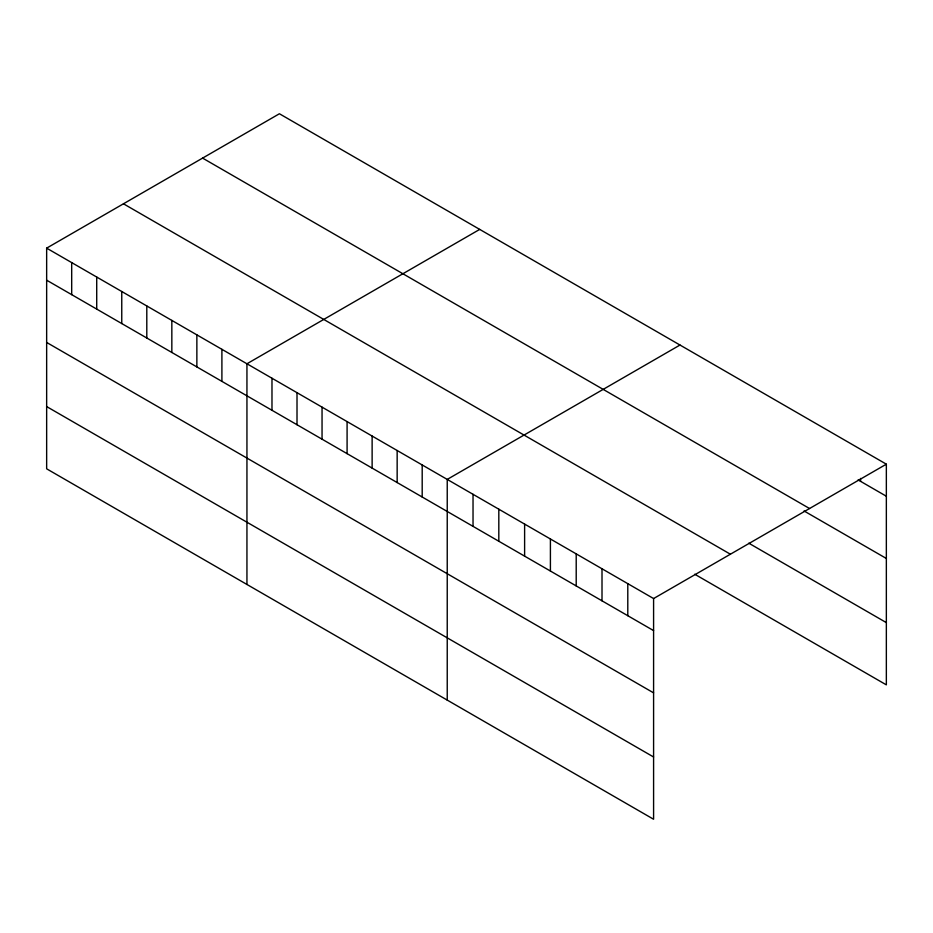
<?xml version="1.0" encoding="UTF-8"?>
<svg xmlns="http://www.w3.org/2000/svg" width="933" height="933" viewBox="0 0 933 933"><rect width="100%" height="100%" fill="white"/><g stroke="black" fill="none" stroke-linecap="round" stroke-linejoin="round"><path stroke-width="1.4" d="M46.65 248.143L653.59 598.554L653.59 819.244L46.65 468.821L46.65 248.143L279.41 113.756L886.35 464.179L886.35 684.857L694.735 574.227M479.702 229.401L246.942 363.777L246.942 584.466M679.994 345.035L447.234 479.41L447.234 700.1M653.59 598.554L886.35 464.179M858.103 479.912L886.35 496.228M202.601 158.109L809.541 508.52M804.048 510.957L886.35 558.47M748.779 543.181L886.35 622.614M123.459 203.791L730.399 554.214M46.65 280.192L653.59 630.603M46.65 342.446L653.59 692.857M46.65 406.578L653.59 756.99M860.553 478.419L860.553 481.335M627.792 583.661L627.792 615.71M602.007 568.768L602.007 600.817M576.209 553.875L576.209 585.936M550.412 538.982L550.412 571.043M524.614 524.089L524.614 556.15M498.817 509.196L498.817 541.257M473.031 494.303L473.031 526.364M422.194 464.961L422.194 497.009M397.155 450.511L397.155 482.559M372.127 436.049L372.127 468.098M347.088 421.599L347.088 453.648M322.048 407.138L322.048 439.198M297.009 392.688L297.009 424.737M271.981 378.238L271.981 410.287M221.902 349.327L221.902 381.375M196.863 334.865L196.863 366.926M171.835 320.416L171.835 352.464M146.796 305.966L146.796 338.014M121.757 291.504L121.757 323.553M96.717 277.054L96.717 309.103M71.689 262.593L71.689 294.653"/></g></svg>
